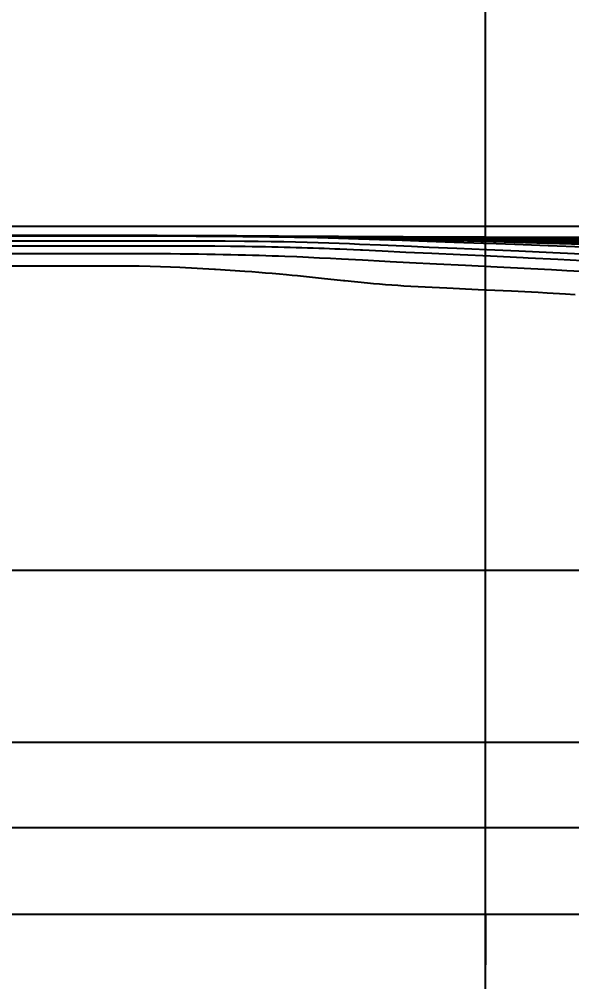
# Model space of a CAD drawing. Header units: millimetres. Extents: x -190954 to 154095, y 101 to 64253.
# Drawn here: x 138.9 to 148.26, y 124.01 to 140.33 of the extents above; entities that cross this region are included whole.
import ezdxf

# ---------------------------------------------------------------- set-up
doc = ezdxf.new("R2010")
doc.units = ezdxf.units.MM
for name, color, linetype in [('GRID', 179, 'Continuous'), ('WL025', 179, 'Continuous'), ('WL05', 179, 'Continuous'), ('WL075', 179, 'Continuous'), ('WL1', 179, 'Continuous'), ('WL10', 179, 'Continuous'), ('WL12', 179, 'Continuous'), ('WL14', 179, 'Continuous'), ('WL15', 179, 'Continuous'), ('WL16', 179, 'Continuous'), ('WL18', 179, 'Continuous'), ('WL2', 179, 'Continuous'), ('WL20', 179, 'Continuous'), ('WL25', 179, 'Continuous'), ('WL3', 179, 'Continuous'), ('WL4', 179, 'Continuous'), ('WL5', 179, 'Continuous'), ('WL6', 179, 'Continuous'), ('WL7', 179, 'Continuous'), ('WL8', 179, 'Continuous'), ('WL9', 179, 'Continuous')]:
    doc.layers.add(name, color=color, linetype=linetype)
doc.styles.add('SLDTEXTSTYLE0', font='TXT', dxfattribs={"width": 0.75})
doc.dimstyles.new('SLDDIMSTYLE0', dxfattribs={"dimtxt": 3.175, "dimasz": 3.302, "dimexe": 0, "dimexo": 0.0625, "dimgap": 0.79375, "dimtad": 0, "dimtih": 1, "dimtoh": 1, "dimlfac": 1500, "dimrnd": 1e-09, "dimzin": 4, "dimdsep": 46, "dimtxsty": 'SLDTEXTSTYLE0', "dimsah": 1, "dimcen": 0.09, "dimadec": 0, "dimazin": 1, "dimtfac": 1, "dimtofl": 0, "dimtmove": 0, "dimatfit": 3, "dimfxl": 0, "dimfrac": 2, "dimtolj": 1, "dimtzin": 12, "dimarcsym": 0})

# ---------------------------------------------------------------- blocks, each defined once
blk = doc.blocks.new('_D')
at = {"layer": 'WL20'}
for p, q in [((25.597, 126.417), (25.597, 168.839)), ((227.596, 126.417), (227.596, 168.839)), ((25.597, 165.664), (126.8, 165.664)), ((227.596, 165.664), (146.741, 165.664))]:
    blk.add_line(p, q, dxfattribs=at)
for points in [[(25.597, 165.664), (28.899, 165.156), (28.899, 166.172)], [(227.596, 165.664), (224.294, 166.172), (224.294, 165.156)]]:
    blk.add_solid(points, dxfattribs=at)
at = {"layer": 'WL20', "insert": (126.8, 167.237), "char_height": 3.175, "attachment_point": 1, "style": 'SLDTEXTSTYLE0'}
blk.add_mtext('302998.00', dxfattribs=at)

msp = doc.modelspace()

# ---------------------------------------------------------------- linework, layer by layer
at = {"layer": 'GRID', "color": 135}
for p, q in [((146.7972707, 125.1466667), (146.7972707, 154.8319333)), ((146.7972707, 111.8133333), (146.7972707, 138.48)), ((251.23, 136.8133333), (21.19727, 136.8133333)), ((251.23, 130.98), (21.19727, 130.98)), ((251.23, 128.0633333), (21.19727, 128.0633333)), ((251.23, 126.6133333), (21.19727, 126.6133333)), ((251.23, 125.1466667), (21.19727, 125.1466667))]:
    msp.add_line(p, q, dxfattribs=at)
at = {"layer": 'GRID', "color": 255}
msp.add_line((146.7972707, 125.1466667), (146.7972707, 124.290536), dxfattribs=at)
at = {"layer": 'WL025', "color": 11}
for p, q in [((138.743102, 136.1451993), (139.055602, 136.1451993)), ((139.055602, 136.1451993), (139.368102, 136.1451993)), ((139.368102, 136.1451993), (139.680602, 136.1451993)), ((139.680602, 136.1451993), (139.993102, 136.1451993)), ((139.993102, 136.1451993), (140.305602, 136.1451993)), ((140.305602, 136.1451993), (140.618102, 136.1451993)), ((140.618102, 136.1451993), (140.930602, 136.1451993)), ((140.930602, 136.1451993), (141.1155613, 136.1393013)), ((141.1155613, 136.1393013), (141.2920327, 136.1330933)), ((141.2920327, 136.1330933), (141.4607427, 136.1265853)), ((141.4607427, 136.1265853), (141.6223533, 136.1197873)), ((141.6223533, 136.1197873), (142.2090673, 136.089868)), ((142.2090673, 136.089868), (142.22263, 136.08907)), ((142.22263, 136.08907), (142.7221173, 136.0559827)), ((142.7221173, 136.0559827), (142.841662, 136.0469547)), ((142.841662, 136.0469547), (142.9583313, 136.037724)), ((142.9583313, 136.037724), (143.072394, 136.0282993)), ((143.072394, 136.0282993), (143.1841013, 136.018694)), ((143.1841013, 136.018694), (143.306728, 136.007734)), ((143.306728, 136.007734), (143.4269967, 135.9965827)), ((143.4269967, 135.9965827), (143.5199853, 135.987704)), ((143.5199853, 135.987704), (143.6118213, 135.9787327)), ((143.6118213, 135.9787327), (143.8169327, 135.9580607)), ((143.8169327, 135.9580607), (144.0179747, 135.9371507)), ((144.0179747, 135.9371507), (144.392052, 135.897606)), ((144.392052, 135.897606), (144.4120253, 135.895508)), ((144.4120253, 135.895508), (144.8005387, 135.856044)), ((144.8005387, 135.856044), (144.8987313, 135.846752)), ((144.8987313, 135.846752), (144.9996287, 135.8377487)), ((144.9996287, 135.8377487), (145.0510293, 135.8334753)), ((145.0510293, 135.8334753), (145.1030587, 135.8293467)), ((145.1030587, 135.8293467), (145.209, 135.821482)), ((145.209, 135.821482), (145.3117127, 135.8144513)), ((145.3117127, 135.8144513), (145.4166587, 135.8077767)), ((145.4166587, 135.8077767), (145.5357787, 135.8007127)), ((145.5357787, 135.8007127), (145.6576273, 135.793944)), ((145.6576273, 135.793944), (145.896706, 135.7816487)), ((145.896706, 135.7816487), (146.0199033, 135.775674)), ((146.0199033, 135.775674), (146.1455273, 135.7697527)), ((146.1455273, 135.7697527), (146.672164, 135.7456913)), ((146.672164, 135.7456913), (147.2371227, 135.7192407)), ((147.2371227, 135.7192407), (147.6881273, 135.6964993)), ((147.6881273, 135.6964993), (147.8400793, 135.688412)), ((147.8400793, 135.688412), (148.155724, 135.6708473)), ((148.155724, 135.6708473), (148.3170753, 135.6614513))]:
    msp.add_line(p, q, dxfattribs=at)
at = {"layer": 'WL05', "color": 11}
for p, q in [((138.743102, 136.3556147), (139.055602, 136.3556147)), ((139.055602, 136.3556147), (139.368102, 136.3556147)), ((139.368102, 136.3556147), (139.680602, 136.3556147)), ((139.680602, 136.3556147), (139.993102, 136.3556147)), ((139.993102, 136.3556147), (140.305602, 136.3556147)), ((140.305602, 136.3556147), (140.618102, 136.3556147)), ((140.618102, 136.3556147), (140.930602, 136.3556147)), ((140.930602, 136.3556147), (141.1160133, 136.3545093)), ((141.1160133, 136.3545093), (141.29301, 136.353194)), ((141.29301, 136.353194), (141.4639507, 136.3516607)), ((141.4639507, 136.3516607), (141.6276227, 136.3499333)), ((141.6276227, 136.3499333), (141.9339127, 136.34594)), ((141.9339127, 136.34594), (142.078356, 136.3436827)), ((142.078356, 136.3436827), (142.2175873, 136.3412653)), ((142.2175873, 136.3412653), (142.3520027, 136.3386753)), ((142.3520027, 136.3386753), (142.4819687, 136.3359367)), ((142.4819687, 136.3359367), (142.6078227, 136.3330467)), ((142.6078227, 136.3330467), (142.7298793, 136.330018)), ((142.7298793, 136.330018), (142.8484293, 136.3268313)), ((142.8484293, 136.3268313), (142.9637447, 136.3235133)), ((142.9637447, 136.3235133), (143.0760787, 136.3200613)), ((143.0760787, 136.3200613), (143.1856687, 136.3164827)), ((143.1856687, 136.3164827), (143.2927393, 136.312766)), ((143.2927393, 136.312766), (143.3974987, 136.30893)), ((143.3974987, 136.30893), (143.600868, 136.300898)), ((143.600868, 136.300898), (143.70252, 136.2965927)), ((143.70252, 136.2965927), (143.9879313, 136.2834973)), ((143.9879313, 136.2834973), (144.1741493, 136.274186)), ((144.1741493, 136.274186), (144.3569973, 136.2645307)), ((144.3569973, 136.2645307), (144.716622, 136.244324)), ((144.716622, 136.244324), (145.0938787, 136.2234013)), ((145.0938787, 136.2234013), (145.1826173, 136.2186953)), ((145.1826173, 136.2186953), (145.5106487, 136.20179)), ((145.5106487, 136.20179), (145.9667293, 136.1790933)), ((145.9667293, 136.1790933), (146.461818, 136.154852)), ((146.461818, 136.154852), (146.9955273, 136.1285867)), ((146.9955273, 136.1285867), (147.567406, 136.0998253)), ((147.567406, 136.0998253), (147.916066, 136.081844)), ((147.916066, 136.081844), (148.1769507, 136.068136)), ((148.1769507, 136.068136), (148.823618, 136.033152))]:
    msp.add_line(p, q, dxfattribs=at)
at = {"layer": 'WL075', "color": 11}
for p, q in [((138.743102, 136.4855833), (139.055602, 136.4855833)), ((139.055602, 136.4855833), (139.368102, 136.4855833)), ((139.368102, 136.4855833), (139.680602, 136.4855833)), ((139.680602, 136.4855833), (139.993102, 136.4855833)), ((139.993102, 136.4855833), (140.305602, 136.4855833)), ((140.305602, 136.4855833), (140.618102, 136.4855833)), ((140.618102, 136.4855833), (140.930602, 136.4855833)), ((140.930602, 136.4855833), (141.1159407, 136.485764)), ((141.1159407, 136.485764), (141.2930047, 136.4857487)), ((141.2930047, 136.4857487), (141.6248227, 136.485166)), ((141.6248227, 136.485166), (141.8256093, 136.4844173)), ((141.8256093, 136.4844173), (142.016492, 136.4833947)), ((142.016492, 136.4833947), (142.1164253, 136.4827267)), ((142.1164253, 136.4827267), (142.213846, 136.4819833)), ((142.213846, 136.4819833), (142.4778987, 136.4794667)), ((142.4778987, 136.4794667), (142.6035493, 136.4779907)), ((142.6035493, 136.4779907), (142.725352, 136.4763747)), ((142.725352, 136.4763747), (142.8435813, 136.474618)), ((142.8435813, 136.474618), (142.9584947, 136.4727253)), ((142.9584947, 136.4727253), (143.0703327, 136.4706973)), ((143.0703327, 136.4706973), (143.1793207, 136.4685373)), ((143.1793207, 136.4685373), (143.2856713, 136.466242)), ((143.2856713, 136.466242), (143.389584, 136.4638167)), ((143.389584, 136.4638167), (143.4912493, 136.4612607)), ((143.4912493, 136.4612607), (143.5908473, 136.458576)), ((143.5908473, 136.458576), (143.68855, 136.4557573)), ((143.68855, 136.4557573), (143.7845207, 136.4528113)), ((143.7845207, 136.4528113), (143.8789173, 136.4497353)), ((143.8789173, 136.4497353), (143.9718913, 136.4465313)), ((143.9718913, 136.4465313), (144.0635893, 136.443194)), ((144.0635893, 136.443194), (144.154152, 136.4397287)), ((144.154152, 136.4397287), (144.2437173, 136.4361327)), ((144.2437173, 136.4361327), (144.33242, 136.4324073)), ((144.33242, 136.4324073), (144.681198, 136.4161933)), ((144.681198, 136.4161933), (144.7132773, 136.4145947)), ((144.7132773, 136.4145947), (145.0458013, 136.3983727)), ((145.0458013, 136.3983727), (145.448326, 136.3793127)), ((145.448326, 136.3793127), (145.888712, 136.3588093)), ((145.888712, 136.3588093), (146.366826, 136.3366373)), ((146.366826, 136.3366373), (146.8824633, 136.312564)), ((146.8824633, 136.312564), (147.4353547, 136.2863633)), ((147.4353547, 136.2863633), (147.5211587, 136.2822527)), ((147.5211587, 136.2822527), (148.02518, 136.2578353)), ((148.02518, 136.2578353), (148.6515707, 136.226816))]:
    msp.add_line(p, q, dxfattribs=at)
at = {"layer": 'WL1', "color": 11}
for p, q in [((138.743102, 136.5705), (139.055602, 136.5705)), ((139.055602, 136.5705), (139.368102, 136.5705)), ((139.368102, 136.5705), (139.680602, 136.5705)), ((139.680602, 136.5705), (139.993102, 136.5705)), ((139.993102, 136.5705), (140.305602, 136.5705)), ((140.305602, 136.5705), (140.618102, 136.5705)), ((140.618102, 136.5705), (140.930602, 136.5705)), ((140.930602, 136.5705), (141.2888087, 136.571042)), ((141.2888087, 136.571042), (141.6178173, 136.5709293)), ((141.6178173, 136.5709293), (141.9217807, 136.5702167)), ((141.9217807, 136.5702167), (142.2041473, 136.568946)), ((142.2041473, 136.568946), (142.386986, 136.5677673)), ((142.386986, 136.5677673), (142.715252, 136.5648473)), ((142.715252, 136.5648473), (142.9485707, 136.5620573)), ((142.9485707, 136.5620573), (143.1696153, 136.55879)), ((143.1696153, 136.55879), (143.3800093, 136.5550493)), ((143.3800093, 136.5550493), (143.5811987, 136.5508353)), ((143.5811987, 136.5508353), (143.7744927, 136.5461427)), ((143.7744927, 136.5461427), (143.961092, 136.5409653)), ((143.961092, 136.5409653), (144.1421147, 136.5352893)), ((144.1421147, 136.5352893), (144.3186187, 136.529102)), ((144.3186187, 136.529102), (144.491622, 136.5223827)), ((144.491622, 136.5223827), (144.66212, 136.5151133)), ((144.66212, 136.5151133), (145.0197193, 136.4993367)), ((145.0197193, 136.4993367), (145.414252, 136.48215)), ((145.414252, 136.48215), (145.5440867, 136.4765173)), ((145.5440867, 136.4765173), (145.84573, 136.463442)), ((145.84573, 136.463442), (146.314118, 136.443092)), ((146.314118, 136.443092), (146.8193267, 136.420976)), ((146.8193267, 136.420976), (147.3612207, 136.396978)), ((147.3612207, 136.396978), (147.9396213, 136.370998)), ((147.9396213, 136.370998), (148.5543127, 136.34296))]:
    msp.add_line(p, q, dxfattribs=at)
at = {"layer": 'WL10', "color": 11}
for p, q in [((138.743102, 136.6633333), (139.055602, 136.6633333)), ((139.055602, 136.6633333), (139.368102, 136.6633333)), ((139.368102, 136.6633333), (139.680602, 136.6633333)), ((139.680602, 136.6633333), (139.993102, 136.6633333)), ((139.993102, 136.6633333), (140.305602, 136.6633333)), ((140.305602, 136.6633333), (140.618102, 136.6633333)), ((140.618102, 136.6633333), (140.930602, 136.6633333)), ((140.930602, 136.6633333), (141.5105173, 136.659988)), ((141.5105173, 136.659988), (142.0579313, 136.6568147)), ((142.0579313, 136.6568147), (142.5728433, 136.653814)), ((142.5728433, 136.653814), (143.0552547, 136.6509847)), ((143.0552547, 136.6509847), (143.5051647, 136.648328)), ((143.5051647, 136.648328), (143.9225727, 136.6458427)), ((143.9225727, 136.6458427), (144.30748, 136.64353)), ((144.30748, 136.64353), (144.659886, 136.6413893)), ((144.659886, 136.6413893), (145.0134393, 136.6390113)), ((145.0134393, 136.6390113), (145.4017893, 136.635966)), ((145.4017893, 136.635966), (145.8249367, 136.6322073)), ((145.8249367, 136.6322073), (146.2828813, 136.6276647)), ((146.2828813, 136.6276647), (146.3542647, 136.626914)), ((146.3542647, 136.626914), (146.7756247, 136.6222467)), ((146.7756247, 136.6222467), (147.3031687, 136.6158367)), ((147.3031687, 136.6158367), (147.5799913, 136.6122173)), ((147.5799913, 136.6122173), (147.8655147, 136.608296)), ((147.8655147, 136.608296), (148.1597393, 136.6040533)), ((148.1597393, 136.6040533), (148.4626653, 136.5994693))]:
    msp.add_line(p, q, dxfattribs=at)
at = {"layer": 'WL12', "color": 11}
for p, q in [((138.743102, 136.6633333), (139.055602, 136.6633333)), ((139.055602, 136.6633333), (139.368102, 136.6633333)), ((139.368102, 136.6633333), (139.680602, 136.6633333)), ((139.680602, 136.6633333), (139.993102, 136.6633333)), ((139.993102, 136.6633333), (140.305602, 136.6633333)), ((140.305602, 136.6633333), (140.618102, 136.6633333)), ((140.618102, 136.6633333), (140.930602, 136.6633333)), ((140.930602, 136.6633333), (141.510514, 136.6602513)), ((141.510514, 136.6602513), (142.057924, 136.657342)), ((142.057924, 136.657342), (142.5728333, 136.654606)), ((142.5728333, 136.654606), (143.0552413, 136.652042)), ((143.0552413, 136.652042), (143.505148, 136.6496513)), ((143.505148, 136.6496513), (143.922554, 136.6474333)), ((143.922554, 136.6474333), (144.3074587, 136.645388)), ((144.3074587, 136.645388), (144.6598627, 136.6435153)), ((144.6598627, 136.6435153), (145.0134133, 136.6415607)), ((145.0134133, 136.6415607), (145.4017593, 136.6392573)), ((145.4017593, 136.6392573), (145.8249007, 136.636574)), ((145.8249007, 136.636574), (146.2828373, 136.6334587)), ((146.2828373, 136.6334587), (146.77557, 136.629832)), ((146.77557, 136.629832), (147.3030973, 136.6255827)), ((147.3030973, 136.6255827), (147.3631027, 136.625072)), ((147.3631027, 136.625072), (147.8654207, 136.620556)), ((147.8654207, 136.620556), (148.4625393, 136.6145567))]:
    msp.add_line(p, q, dxfattribs=at)
at = {"layer": 'WL14', "color": 11}
for p, q in [((138.743102, 136.6633333), (139.055602, 136.6633333)), ((139.055602, 136.6633333), (139.368102, 136.6633333)), ((139.368102, 136.6633333), (139.680602, 136.6633333)), ((139.680602, 136.6633333), (139.993102, 136.6633333)), ((139.993102, 136.6633333), (140.305602, 136.6633333)), ((140.305602, 136.6633333), (140.618102, 136.6633333)), ((140.618102, 136.6633333), (140.930602, 136.6633333)), ((140.930602, 136.6633333), (141.5105113, 136.6602873)), ((141.5105113, 136.6602873), (142.0579193, 136.6574127)), ((142.0579193, 136.6574127), (142.5728267, 136.654708)), ((142.5728267, 136.654708), (143.0552327, 136.6521747)), ((143.0552327, 136.6521747), (143.505138, 136.6498113)), ((143.505138, 136.6498113), (143.922542, 136.6476193)), ((143.922542, 136.6476193), (144.3074453, 136.645598)), ((144.3074453, 136.645598), (144.6598473, 136.6437467)), ((144.6598473, 136.6437467), (145.0133967, 136.6419707)), ((145.0133967, 136.6419707), (145.4017413, 136.64017)), ((145.4017413, 136.64017), (145.8248813, 136.638332)), ((145.8248813, 136.638332), (146.2828173, 136.6364347)), ((146.2828173, 136.6364347), (146.7755487, 136.6344427)), ((146.7755487, 136.6344427), (147.3030753, 136.6323087)), ((147.3030753, 136.6323087), (147.865398, 136.6299653)), ((147.865398, 136.6299653), (148.4625167, 136.6273253))]:
    msp.add_line(p, q, dxfattribs=at)
at = {"layer": 'WL15', "color": 11}
for p, q in [((138.743102, 136.6537627), (139.055602, 136.6537627)), ((139.055602, 136.6537627), (139.368102, 136.6537627)), ((139.368102, 136.6537627), (139.680602, 136.6537627)), ((139.680602, 136.6537627), (139.993102, 136.6537627)), ((139.993102, 136.6537627), (140.305602, 136.6537627)), ((140.305602, 136.6537627), (140.618102, 136.6537627)), ((140.618102, 136.6537627), (140.930602, 136.6537627)), ((140.930602, 136.6537627), (141.2758627, 136.6530487)), ((141.2758627, 136.6530487), (141.5961133, 136.6519713)), ((141.5961133, 136.6519713), (141.8946867, 136.6505627)), ((141.8946867, 136.6505627), (142.1743327, 136.6488447)), ((142.1743327, 136.6488447), (142.4373513, 136.646832)), ((142.4373513, 136.646832), (142.6856893, 136.6445347)), ((142.6856893, 136.6445347), (142.9210113, 136.6419567)), ((142.9210113, 136.6419567), (143.144762, 136.6390993)), ((143.144762, 136.6390993), (143.3582093, 136.635958)), ((143.3582093, 136.635958), (143.562484, 136.632526)), ((143.562484, 136.632526), (143.758608, 136.6287927)), ((143.758608, 136.6287927), (143.9475213, 136.6247447)), ((143.9475213, 136.6247447), (144.130104, 136.620364)), ((144.130104, 136.620364), (144.307194, 136.6156293)), ((144.307194, 136.6156293), (144.4796073, 136.6105167)), ((144.4796073, 136.6105167), (144.6481547, 136.6049953)), ((144.6481547, 136.6049953), (144.99978, 136.5928367)), ((144.99978, 136.5928367), (145.3871607, 136.5792787)), ((145.3871607, 136.5792787), (145.8103613, 136.5642827)), ((145.8103613, 136.5642827), (146.2694273, 136.5478127)), ((146.2694273, 136.5478127), (146.764388, 136.5298347)), ((146.764388, 136.5298347), (146.976846, 136.522052)), ((146.976846, 136.522052), (147.29525, 136.51032)), ((147.29525, 136.51032), (147.862, 136.48925)), ((147.862, 136.48925), (148.4646047, 136.466614))]:
    msp.add_line(p, q, dxfattribs=at)
at = {"layer": 'WL16', "color": 11}
for p, q in [((138.743102, 136.6633333), (139.055602, 136.6633333)), ((139.055602, 136.6633333), (139.368102, 136.6633333)), ((139.368102, 136.6633333), (139.680602, 136.6633333)), ((139.680602, 136.6633333), (139.993102, 136.6633333)), ((139.993102, 136.6633333), (140.305602, 136.6633333)), ((140.305602, 136.6633333), (140.618102, 136.6633333)), ((140.618102, 136.6633333), (140.930602, 136.6633333)), ((140.930602, 136.6633333), (141.510506, 136.65992)), ((141.510506, 136.65992), (142.0579087, 136.6566987)), ((142.0579087, 136.6566987), (142.5728107, 136.653668)), ((142.5728107, 136.653668), (143.0552127, 136.6508287)), ((143.0552127, 136.6508287), (143.5051133, 136.6481807)), ((143.5051133, 136.6481807), (143.9225133, 136.645724)), ((143.9225133, 136.645724), (144.3074133, 136.6434587)), ((144.3074133, 136.6434587), (144.659812, 136.6413847)), ((144.659812, 136.6413847), (145.013358, 136.6395307)), ((145.013358, 136.6395307), (145.4016993, 136.6379247)), ((145.4016993, 136.6379247), (145.8248353, 136.6365633)), ((145.8248353, 136.6365633), (146.2827673, 136.6354407)), ((146.2827673, 136.6354407), (146.775494, 136.6345427)), ((146.775494, 136.6345427), (147.3030153, 136.633854)), ((147.3030153, 136.633854), (147.8653327, 136.6333507)), ((147.8653327, 136.6333507), (148.462446, 136.633004))]:
    msp.add_line(p, q, dxfattribs=at)
at = {"layer": 'WL18', "color": 11}
for p, q in [((138.743102, 136.6633333), (139.055602, 136.6633333)), ((139.055602, 136.6633333), (139.368102, 136.6633333)), ((139.368102, 136.6633333), (139.680602, 136.6633333)), ((139.680602, 136.6633333), (139.993102, 136.6633333)), ((139.993102, 136.6633333), (140.305602, 136.6633333)), ((140.305602, 136.6633333), (140.618102, 136.6633333)), ((140.618102, 136.6633333), (140.930602, 136.6633333)), ((140.930602, 136.6633333), (141.5104973, 136.6591493)), ((141.5104973, 136.6591493), (142.057892, 136.6552)), ((142.057892, 136.6552), (142.572786, 136.6514853)), ((142.572786, 136.6514853), (143.0551807, 136.6480053)), ((143.0551807, 136.6480053), (143.5050747, 136.6447593)), ((143.5050747, 136.6447593), (143.9224693, 136.641748)), ((143.9224693, 136.641748), (144.3073633, 136.6389707)), ((144.3073633, 136.6389707), (144.6597567, 136.6364287)), ((144.6597567, 136.6364287), (145.013298, 136.6342433)), ((145.013298, 136.6342433), (145.4016333, 136.632538)), ((145.4016333, 136.632538), (145.8247633, 136.6313127)), ((145.8247633, 136.6313127), (146.282688, 136.6305653)), ((146.282688, 136.6305653), (146.7754067, 136.6302947)), ((146.7754067, 136.6302947), (147.3029207, 136.630496)), ((147.3029207, 136.630496), (147.8652287, 136.631164)), ((147.8652287, 136.631164), (148.462332, 136.632292))]:
    msp.add_line(p, q, dxfattribs=at)
at = {"layer": 'WL2', "color": 11}
for p, q in [((138.743102, 136.6633333), (139.055602, 136.6633333)), ((139.055602, 136.6633333), (139.368102, 136.6633333)), ((139.368102, 136.6633333), (139.680602, 136.6633333)), ((139.680602, 136.6633333), (139.993102, 136.6633333)), ((139.993102, 136.6633333), (140.305602, 136.6633333)), ((140.305602, 136.6633333), (140.618102, 136.6633333)), ((140.618102, 136.6633333), (140.930602, 136.6633333)), ((140.930602, 136.6633333), (141.2597607, 136.6621593)), ((141.2597607, 136.6621593), (141.569328, 136.660794)), ((141.569328, 136.660794), (141.861524, 136.659236)), ((141.861524, 136.659236), (142.13819, 136.657484)), ((142.13819, 136.657484), (142.4008727, 136.655536)), ((142.4008727, 136.655536), (142.6508867, 136.65339)), ((142.6508867, 136.65339), (142.8893667, 136.651042)), ((142.8893667, 136.651042), (143.1173, 136.6484887)), ((143.1173, 136.6484887), (143.3355593, 136.6457247)), ((143.3355593, 136.6457247), (143.5449253, 136.6427447)), ((143.5449253, 136.6427447), (143.7461067, 136.639542)), ((143.7461067, 136.639542), (143.939754, 136.6361087)), ((143.939754, 136.6361087), (144.1264767, 136.6324353)), ((144.1264767, 136.6324353), (144.3068547, 136.628512)), ((144.3068547, 136.628512), (144.4814487, 136.624326)), ((144.4814487, 136.624326), (144.6508147, 136.6198633)), ((144.6508147, 136.6198633), (145.0022947, 136.6101587)), ((145.0022947, 136.6101587), (145.3890007, 136.599442)), ((145.3890007, 136.599442), (145.8109607, 136.587672)), ((145.8109607, 136.587672), (146.2682033, 136.5748087)), ((146.2682033, 136.5748087), (146.721554, 136.5619347)), ((146.721554, 136.5619347), (146.760758, 136.5608153)), ((146.760758, 136.5608153), (147.2886507, 136.5456587)), ((147.2886507, 136.5456587), (147.8519087, 136.529312)), ((147.8519087, 136.529312), (148.4505553, 136.5117533))]:
    msp.add_line(p, q, dxfattribs=at)
at = {"layer": 'WL20', "color": 11}
for p, q in [((138.743102, 136.6633333), (139.055602, 136.6633333)), ((139.055602, 136.6633333), (139.368102, 136.6633333)), ((139.368102, 136.6633333), (139.680602, 136.6633333)), ((139.680602, 136.6633333), (139.993102, 136.6633333)), ((139.993102, 136.6633333), (140.305602, 136.6633333)), ((140.305602, 136.6633333), (140.618102, 136.6633333)), ((140.618102, 136.6633333), (140.930602, 136.6633333)), ((140.930602, 136.6633333), (141.5104853, 136.6579753)), ((141.5104853, 136.6579753), (142.0578687, 136.6529173)), ((142.0578687, 136.6529173), (142.5727527, 136.64816)), ((142.5727527, 136.64816), (143.0551373, 136.6437033)), ((143.0551373, 136.6437033), (143.5050227, 136.639546)), ((143.5050227, 136.639546), (143.922408, 136.63569)), ((143.922408, 136.63569), (144.3072947, 136.6321333)), ((144.3072947, 136.6321333), (144.6596813, 136.6288773)), ((144.6596813, 136.6288773), (145.0132153, 136.626112)), ((145.0132153, 136.626112), (145.20303, 136.624984)), ((145.20303, 136.624984), (145.4015433, 136.624026)), ((145.4015433, 136.624026), (145.6087547, 136.6232387)), ((145.6087547, 136.6232387), (145.8246647, 136.6226213)), ((145.8246647, 136.6226213), (146.0492733, 136.622174)), ((146.0492733, 136.622174), (146.28258, 136.6218967)), ((146.28258, 136.6218967), (146.7752893, 136.621852)), ((146.7752893, 136.621852), (147.302792, 136.622488)), ((147.302792, 136.622488), (147.865088, 136.6238033)), ((147.865088, 136.6238033), (148.4621787, 136.625798))]:
    msp.add_line(p, q, dxfattribs=at)
at = {"layer": 'WL25', "color": 11}
for p, q in [((138.743102, 136.6633333), (139.055602, 136.6633333)), ((139.055602, 136.6633333), (139.368102, 136.6633333)), ((139.368102, 136.6633333), (139.680602, 136.6633333)), ((139.680602, 136.6633333), (139.993102, 136.6633333)), ((139.993102, 136.6633333), (140.305602, 136.6633333)), ((140.305602, 136.6633333), (140.618102, 136.6633333)), ((140.618102, 136.6633333), (140.930602, 136.6633333)), ((140.930602, 136.6633333), (141.54809, 136.6614213)), ((141.54809, 136.6614213), (141.8758813, 136.6599527)), ((141.8758813, 136.6599527), (142.1096387, 136.65868)), ((142.1096387, 136.65868), (142.6234713, 136.655116)), ((142.6234713, 136.655116), (142.8644813, 136.6530233)), ((142.8644813, 136.6530233), (143.0957593, 136.650722)), ((143.0957593, 136.650722), (143.3178707, 136.6482093)), ((143.3178707, 136.6482093), (143.5313293, 136.6454813)), ((143.5313293, 136.6454813), (143.7366013, 136.6425347)), ((143.7366013, 136.6425347), (143.93412, 136.639364)), ((143.93412, 136.639364), (144.1242893, 136.6359633)), ((144.1242893, 136.6359633), (144.3074933, 136.6323267)), ((144.3074933, 136.6323267), (144.587888, 136.6259733)), ((144.587888, 136.6259733), (144.6544707, 136.6243087)), ((144.6544707, 136.6243087), (145.0067453, 136.6154193)), ((145.0067453, 136.6154193), (145.39409, 136.6057987)), ((145.39409, 136.6057987), (145.8165173, 136.5954167)), ((145.8165173, 136.5954167), (146.274044, 136.5842407)), ((146.274044, 136.5842407), (146.76669, 136.5722353)), ((146.76669, 136.5722353), (147.2944773, 136.5593673)), ((147.2944773, 136.5593673), (147.85743, 136.5456033)), ((147.85743, 136.5456033), (148.4555713, 136.5309113))]:
    msp.add_line(p, q, dxfattribs=at)
at = {"layer": 'WL3', "color": 11}
for p, q in [((138.743102, 136.6633333), (139.055602, 136.6633333)), ((139.055602, 136.6633333), (139.368102, 136.6633333)), ((139.368102, 136.6633333), (139.680602, 136.6633333)), ((139.680602, 136.6633333), (139.993102, 136.6633333)), ((139.993102, 136.6633333), (140.305602, 136.6633333)), ((140.305602, 136.6633333), (140.618102, 136.6633333)), ((140.618102, 136.6633333), (140.930602, 136.6633333)), ((140.930602, 136.6633333), (141.2377487, 136.6626473)), ((141.2377487, 136.6626473), (141.532726, 136.6617553)), ((141.532726, 136.6617553), (141.816214, 136.6606593)), ((141.816214, 136.6606593), (142.088808, 136.65936)), ((142.088808, 136.65936), (142.3510313, 136.6578593)), ((142.3510313, 136.6578593), (142.6033473, 136.6561573)), ((142.6033473, 136.6561573), (142.846172, 136.654254)), ((142.846172, 136.654254), (143.07988, 136.6521493)), ((143.07988, 136.6521493), (143.3048107, 136.6498413)), ((143.3048107, 136.6498413), (143.5212747, 136.647328)), ((143.5212747, 136.647328), (143.7295587, 136.644608)), ((143.7295587, 136.644608), (143.9299293, 136.6416773)), ((143.9299293, 136.6416773), (144.1226367, 136.6385333)), ((144.1226367, 136.6385333), (144.3079173, 136.6351713)), ((144.3079173, 136.6351713), (144.6570953, 136.6277727)), ((144.6570953, 136.6277727), (145.0099267, 136.6196347)), ((145.0099267, 136.6196347), (145.397708, 136.610924)), ((145.397708, 136.610924), (145.8204433, 136.6016093)), ((145.8204433, 136.6016093), (146.278142, 136.5916573)), ((146.278142, 136.5916573), (146.77082, 136.5810307)), ((146.77082, 136.5810307), (147.2984993, 136.5696927)), ((147.2984993, 136.5696927), (147.8334373, 136.5582027)), ((147.8334373, 136.5582027), (147.8612047, 136.557606)), ((147.8612047, 136.557606), (148.4589647, 136.544732))]:
    msp.add_line(p, q, dxfattribs=at)
at = {"layer": 'WL4', "color": 11}
for p, q in [((138.743102, 136.6633333), (139.055602, 136.6633333)), ((139.055602, 136.6633333), (139.368102, 136.6633333)), ((139.368102, 136.6633333), (139.680602, 136.6633333)), ((139.680602, 136.6633333), (139.993102, 136.6633333)), ((139.993102, 136.6633333), (140.305602, 136.6633333)), ((140.305602, 136.6633333), (140.618102, 136.6633333)), ((140.618102, 136.6633333), (140.930602, 136.6633333)), ((140.930602, 136.6633333), (141.2274633, 136.6626267)), ((141.2274633, 136.6626267), (141.5153987, 136.6617573)), ((141.5153987, 136.6617573), (141.7945173, 136.6607247)), ((141.7945173, 136.6607247), (142.0649227, 136.6595307)), ((142.0649227, 136.6595307), (142.32671, 136.6581747)), ((142.32671, 136.6581747), (142.5799707, 136.6566567)), ((142.5799707, 136.6566567), (142.8247887, 136.6549767)), ((142.8247887, 136.6549767), (143.061244, 136.6531347)), ((143.061244, 136.6531347), (143.2894107, 136.65113)), ((143.2894107, 136.65113), (143.5093607, 136.648962)), ((143.5093607, 136.648962), (143.72116, 136.6466313)), ((143.72116, 136.6466313), (143.9248727, 136.6441353)), ((143.9248727, 136.6441353), (144.1205593, 136.641474)), ((144.1205593, 136.641474), (144.3082753, 136.6386467)), ((144.3082753, 136.6386467), (144.660014, 136.6324853)), ((144.660014, 136.6324853), (145.0134687, 136.6257427)), ((145.0134687, 136.6257427), (145.40174, 136.6184893)), ((145.40174, 136.6184893), (145.8248247, 136.61069)), ((145.8248247, 136.61069), (146.0080313, 136.6073327)), ((146.0080313, 136.6073327), (146.282726, 136.6023147)), ((146.282726, 136.6023147), (146.775454, 136.5933413)), ((146.775454, 136.5933413), (147.303026, 136.5837507)), ((147.303026, 136.5837507), (147.8654627, 136.573524)), ((147.8654627, 136.573524), (148.462792, 136.56264))]:
    msp.add_line(p, q, dxfattribs=at)
at = {"layer": 'WL5', "color": 11}
for p, q in [((138.743102, 136.6633333), (139.055602, 136.6633333)), ((139.055602, 136.6633333), (139.368102, 136.6633333)), ((139.368102, 136.6633333), (139.680602, 136.6633333)), ((139.680602, 136.6633333), (139.993102, 136.6633333)), ((139.993102, 136.6633333), (140.305602, 136.6633333)), ((140.305602, 136.6633333), (140.618102, 136.6633333)), ((140.618102, 136.6633333), (140.930602, 136.6633333)), ((140.930602, 136.6633333), (141.51063, 136.6611333)), ((141.51063, 136.6611333), (142.0581507, 136.6585567)), ((142.0581507, 136.6585567), (142.573164, 136.6556)), ((142.573164, 136.6556), (143.05567, 136.6522593)), ((143.05567, 136.6522593), (143.5056687, 136.6485307)), ((143.5056687, 136.6485307), (143.7184773, 136.6465207)), ((143.7184773, 136.6465207), (143.9231593, 136.6444127)), ((143.9231593, 136.6444127), (144.119714, 136.6422067)), ((144.119714, 136.6422067), (144.308142, 136.639902)), ((144.308142, 136.639902), (144.660618, 136.6349967)), ((144.660618, 136.6349967), (145.0142447, 136.6295727)), ((145.0142447, 136.6295727), (145.4026807, 136.623466)), ((145.4026807, 136.623466), (145.8259227, 136.6166433)), ((145.8259227, 136.6166433), (146.2839653, 136.6091047)), ((146.2839653, 136.6091047), (146.7768053, 136.6008713)), ((146.7768053, 136.6008713), (146.9927713, 136.597238)), ((146.9927713, 136.597238), (147.3044407, 136.5919767)), ((147.3044407, 136.5919767), (147.8668753, 136.5824547)), ((147.8668753, 136.5824547), (148.464122, 136.5723333))]:
    msp.add_line(p, q, dxfattribs=at)
at = {"layer": 'WL6', "color": 11}
for p, q in [((138.743102, 136.6633333), (139.055602, 136.6633333)), ((139.055602, 136.6633333), (139.368102, 136.6633333)), ((139.368102, 136.6633333), (139.680602, 136.6633333)), ((139.680602, 136.6633333), (139.993102, 136.6633333)), ((139.993102, 136.6633333), (140.305602, 136.6633333)), ((140.305602, 136.6633333), (140.618102, 136.6633333)), ((140.618102, 136.6633333), (140.930602, 136.6633333)), ((140.930602, 136.6633333), (141.510584, 136.6604973)), ((141.510584, 136.6604973), (142.0580613, 136.6575147)), ((142.0580613, 136.6575147), (142.573034, 136.654384)), ((142.573034, 136.654384), (143.0555013, 136.651104)), ((143.0555013, 136.651104), (143.5054633, 136.6476733)), ((143.5054633, 136.6476733), (143.9229207, 136.644092)), ((143.9229207, 136.644092), (144.3078727, 136.640358)), ((144.3078727, 136.640358), (144.66032, 136.636472)), ((144.66032, 136.636472), (145.013918, 136.6321)), ((145.013918, 136.6321), (145.402324, 136.6268707)), ((145.402324, 136.6268707), (145.82554, 136.6207367)), ((145.82554, 136.6207367), (146.2835693, 136.613676)), ((146.2835693, 136.613676), (146.7764147, 136.6056927)), ((146.7764147, 136.6056927), (146.9581493, 136.6026713)), ((146.9581493, 136.6026713), (147.30408, 136.5968327)), ((147.30408, 136.5968327), (147.8665673, 136.5871853)), ((147.8665673, 136.5871853), (148.4638787, 136.5768873))]:
    msp.add_line(p, q, dxfattribs=at)
at = {"layer": 'WL7', "color": 11}
for p, q in [((138.743102, 136.6633333), (139.055602, 136.6633333)), ((139.055602, 136.6633333), (139.368102, 136.6633333)), ((139.368102, 136.6633333), (139.680602, 136.6633333)), ((139.680602, 136.6633333), (139.993102, 136.6633333)), ((139.993102, 136.6633333), (140.305602, 136.6633333)), ((140.305602, 136.6633333), (140.618102, 136.6633333)), ((140.618102, 136.6633333), (140.930602, 136.6633333)), ((140.930602, 136.6633333), (141.5105553, 136.6601553)), ((141.5105553, 136.6601553), (142.0580053, 136.6569753)), ((142.0580053, 136.6569753), (142.572952, 136.6537907)), ((142.572952, 136.6537907), (143.0553947, 136.6506027)), ((143.0553947, 136.6506027), (143.5053347, 136.64741)), ((143.5053347, 136.64741), (143.9227707, 136.6442127)), ((143.9227707, 136.6442127), (144.3077033, 136.6410107)), ((144.3077033, 136.6410107), (144.6601327, 136.6378033)), ((144.6601327, 136.6378033), (145.0137113, 136.6341613)), ((145.0137113, 136.6341613), (145.402094, 136.629618)), ((145.402094, 136.629618), (145.8252827, 136.624122)), ((145.8252827, 136.624122), (146.257034, 136.6180093)), ((146.257034, 136.6180093), (146.2832787, 136.6176227)), ((146.2832787, 136.6176227), (146.776086, 136.610084)), ((146.776086, 136.610084), (147.303708, 136.6014873)), ((147.303708, 136.6014873), (147.8661487, 136.59185)), ((147.8661487, 136.59185), (148.2873913, 136.584396))]:
    msp.add_line(p, q, dxfattribs=at)
at = {"layer": 'WL8', "color": 11}
for p, q in [((138.743102, 136.6633333), (139.055602, 136.6633333)), ((139.055602, 136.6633333), (139.368102, 136.6633333)), ((139.368102, 136.6633333), (139.680602, 136.6633333)), ((139.680602, 136.6633333), (139.993102, 136.6633333)), ((139.993102, 136.6633333), (140.305602, 136.6633333)), ((140.305602, 136.6633333), (140.618102, 136.6633333)), ((140.618102, 136.6633333), (140.930602, 136.6633333)), ((140.930602, 136.6633333), (141.5105367, 136.65999)), ((141.5105367, 136.65999), (142.0579687, 136.6567347)), ((142.0579687, 136.6567347), (142.572898, 136.653568)), ((142.572898, 136.653568), (143.0553253, 136.6504887)), ((143.0553253, 136.6504887), (143.50525, 136.6474973)), ((143.50525, 136.6474973), (143.9226727, 136.644594)), ((143.9226727, 136.644594), (144.3075927, 136.6417787)), ((144.3075927, 136.6417787), (144.66001, 136.6390507)), ((144.66001, 136.6390507), (145.013576, 136.635948)), ((145.013576, 136.635948), (145.4019433, 136.6319767)), ((145.4019433, 136.6319767), (145.825112, 136.6270833)), ((145.825112, 136.6270833), (146.2830847, 136.621204)), ((146.2830847, 136.621204), (146.7758633, 136.6142713)), ((146.7758633, 136.6142713), (147.3034507, 136.6062187)), ((147.3034507, 136.6062187), (147.395246, 136.604756)), ((147.395246, 136.604756), (147.8658513, 136.596994)), ((147.8658513, 136.596994), (148.4630687, 136.586576))]:
    msp.add_line(p, q, dxfattribs=at)
at = {"layer": 'WL9', "color": 11}
for p, q in [((138.743102, 136.6633333), (139.055602, 136.6633333)), ((139.055602, 136.6633333), (139.368102, 136.6633333)), ((139.368102, 136.6633333), (139.680602, 136.6633333)), ((139.680602, 136.6633333), (139.993102, 136.6633333)), ((139.993102, 136.6633333), (140.305602, 136.6633333)), ((140.305602, 136.6633333), (140.618102, 136.6633333)), ((140.618102, 136.6633333), (140.930602, 136.6633333)), ((140.930602, 136.6633333), (141.5105247, 136.6599447)), ((141.5105247, 136.6599447), (142.0579447, 136.6566993)), ((142.0579447, 136.6566993), (142.572864, 136.6535973)), ((142.572864, 136.6535973), (143.0552807, 136.6506393)), ((143.0552807, 136.6506393), (143.505196, 136.6478247)), ((143.505196, 136.6478247), (143.9226093, 136.6451533)), ((143.9226093, 136.6451533), (144.3075213, 136.6426253)), ((144.3075213, 136.6426253), (144.6599313, 136.6402407)), ((144.6599313, 136.6402407), (145.01349, 136.637548)), ((145.01349, 136.637548), (145.401846, 136.6340693)), ((145.401846, 136.6340693), (145.4774667, 136.6333367)), ((145.4774667, 136.6333367), (145.825002, 136.6297533)), ((145.825002, 136.6297533), (146.282958, 136.62453)), ((146.282958, 136.62453), (146.7757153, 136.618314)), ((146.7757153, 136.618314), (147.3032773, 136.611006)), ((147.3032773, 136.611006), (147.8656467, 136.6025007)), ((147.8656467, 136.6025007), (148.2042887, 136.5970373)), ((148.2042887, 136.5970373), (148.462826, 136.5927))]:
    msp.add_line(p, q, dxfattribs=at)

# ---------------------------------------------------------------- dimensions: what is measured, and where the dimension line sits
at = {"layer": 'WL20'}
dim = msp.add_linear_dim(base=(25.5972687, 165.6644439), p1=(227.595936, 125.1466667), p2=(25.5972687, 125.1466667), dimstyle='SLDDIMSTYLE0', dxfattribs=at)
dim.commit()
dim.dimension.update_dxf_attribs({"geometry": '_D', "text_midpoint": (136.7707445, 165.6644439), "dimtype": 160})

doc.saveas('drawing.dxf')
